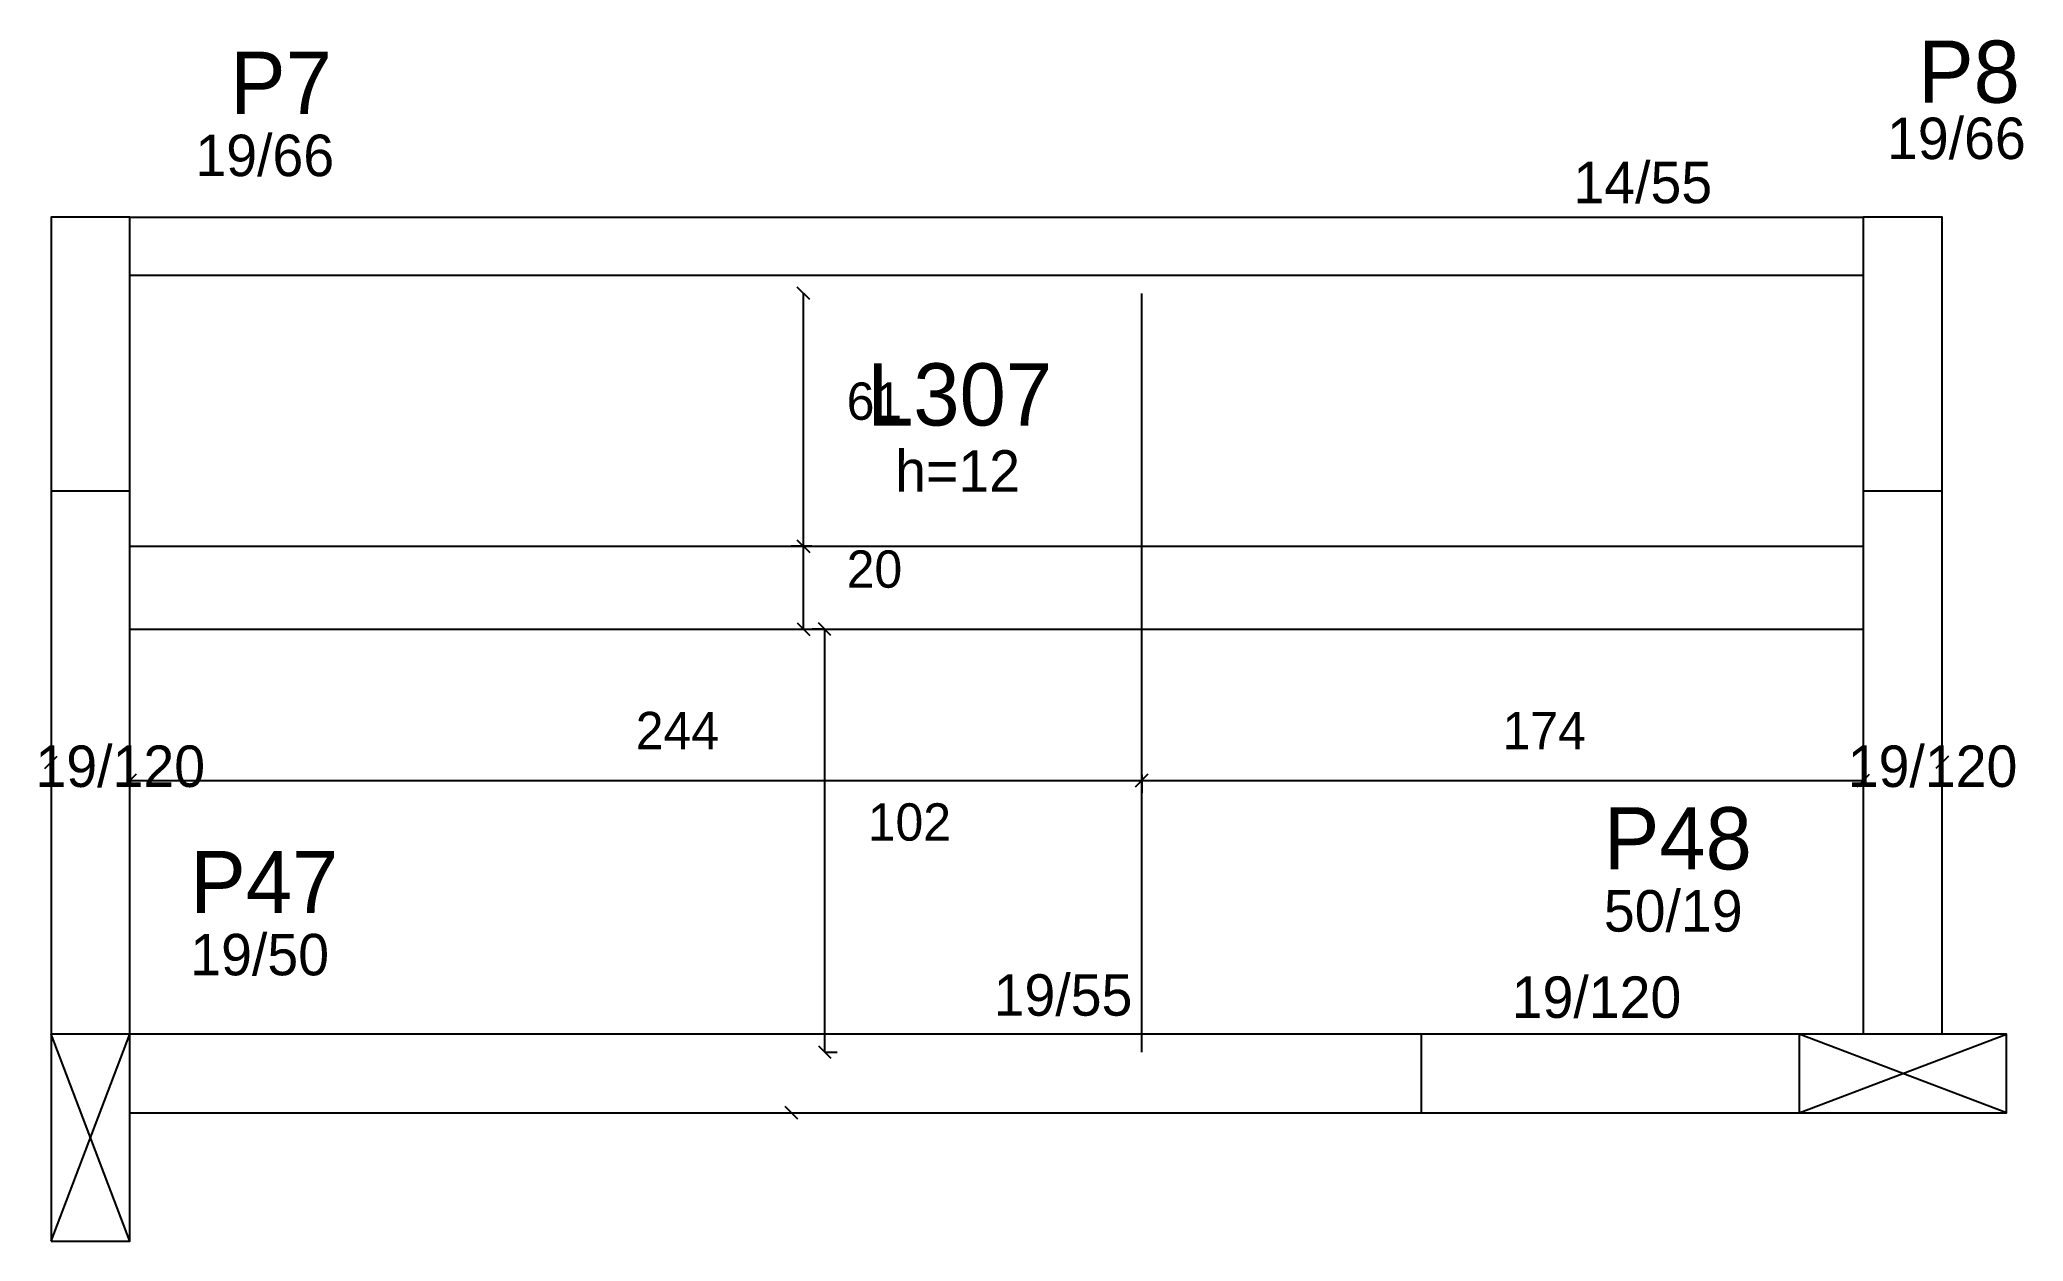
# Model space of a CAD drawing. Header units: metres. Extents: x 5330 to 5809, y 2561 to 2851.
import ezdxf

# ---------------------------------------------------------------- set-up
doc = ezdxf.new("R2010")
doc.units = ezdxf.units.M

msp = doc.modelspace()

# ---------------------------------------------------------------- linework, layer by layer
at = {"layer": '1', "color": 1}
for p, q in [((5352.07, 2560.94), (5333.07, 2610.94)), ((5333.07, 2560.94), (5352.07, 2610.94)), ((5804.57, 2591.94), (5754.57, 2610.94)), ((5754.57, 2591.94), (5804.57, 2610.94))]:
    msp.add_line(p, q, dxfattribs=at)
at = {"layer": '3', "color": 3}
for p, q in [((5352.07, 2807.94), (5770.07, 2807.94)), ((5352.07, 2793.94), (5770.07, 2793.94)), ((5663.57, 2591.94), (5663.57, 2610.94))]:
    msp.add_line(p, q, dxfattribs=at)
for points in [[(5333.07, 2741.94), (5333.07, 2610.94)], [(5352.07, 2610.94), (5352.07, 2741.94)], [(5770.07, 2741.94), (5770.07, 2610.94)], [(5789.07, 2610.94), (5789.07, 2741.94)], [(5770.07, 2610.94), (5352.07, 2610.94)], [(5352.07, 2591.94), (5770.07, 2591.94)]]:
    msp.add_lwpolyline(points, dxfattribs=at)
at = {"layer": '7', "color": 7}
for points in [[(5333.07, 2741.94), (5352.07, 2741.94), (5352.07, 2807.94), (5333.07, 2807.94), (5333.07, 2741.94)], [(5770.07, 2741.94), (5789.07, 2741.94), (5789.07, 2807.94), (5770.07, 2807.94), (5770.07, 2741.94)], [(5333.07, 2560.94), (5352.07, 2560.94), (5352.07, 2610.94), (5333.07, 2610.94), (5333.07, 2560.94)], [(5754.57, 2591.94), (5804.57, 2591.94), (5804.57, 2610.94), (5754.57, 2610.94), (5754.57, 2591.94)]]:
    msp.add_lwpolyline(points, dxfattribs=at)
at = {"layer": 'Painéis'}
for p, q in [((5516.02, 2788.08), (5513.02, 2791.08)), ((5513.02, 2730.08), (5516.02, 2727.08)), ((5516.02, 2727.08), (5513.02, 2730.08)), ((5513.02, 2710.08), (5516.02, 2707.08)), ((5521.1, 2707.08), (5518.1, 2710.08)), ((5331.57, 2674.94), (5334.57, 2677.94)), ((5790.57, 2677.94), (5787.57, 2674.94)), ((5353.57, 2673.58), (5350.57, 2670.58)), ((5597.57, 2673.58), (5594.57, 2670.58)), ((5594.57, 2670.58), (5597.57, 2673.58)), ((5768.57, 2670.58), (5771.57, 2673.58)), ((5518.1, 2608.08), (5521.1, 2605.08)), ((5513.12, 2590.44), (5510.12, 2593.44))]:
    msp.add_line(p, q, dxfattribs=at)
at = {"layer": 'Painéis', "color": 4}
for p, q in [((5514.52, 2728.58), (5514.52, 2789.58)), ((5516.53, 2728.58), (5511.52, 2728.58)), ((5514.52, 2708.58), (5514.52, 2728.58)), ((5518.98, 2708.58), (5516.6, 2708.58)), ((5519.6, 2708.58), (5519.6, 2606.58)), ((5352.07, 2672.08), (5596.07, 2672.08)), ((5596.07, 2673.44), (5596.07, 2669.08)), ((5596.07, 2672.08), (5770.07, 2672.08)), ((5519.9, 2606.58), (5522.6, 2606.58))]:
    msp.add_line(p, q, dxfattribs=at)
at = {"layer": 'Painéis', "color": 200}
for p, q in [((5596.07, 2606.58), (5596.07, 2789.58)), ((5352.07, 2728.58), (5770.07, 2728.58)), ((5352.07, 2708.58), (5770.07, 2708.58))]:
    msp.add_line(p, q, dxfattribs=at)

# ---------------------------------------------------------------- texts
at = {"layer": '3', "color": 3}
for s, p in [('19/66', (5775.78, 2821.97)), ('19/66', (5367.88, 2817.85)), ('14/55', (5700.16, 2811.31)), ('h=12', (5536.61, 2741.74)), ('19/120', (5329.32, 2670.53)), ('19/120', (5766.32, 2670.53)), ('50/19', (5707.5, 2635.64)), ('19/50', (5366.65, 2625.1)), ('19/55', (5560.36, 2615.36)), ('19/120', (5685.28, 2614.83))]:
    msp.add_text(s, height=10, dxfattribs=at).set_placement(p)
at = {"layer": '4', "color": 4}
for s, p in [('P7', (5376.25, 2832.85)), ('P8', (5783.29, 2835.54)), ('L307', (5529.84, 2757.7)), ('P48', (5707.5, 2650.64)), ('P47', (5366.65, 2640.1))]:
    msp.add_text(s, height=15, dxfattribs=at).set_placement(p)
at = {"layer": 'Painéis', "color": 240}
for s, p in [('61', (5524.93, 2759.08)), ('20', (5524.93, 2718.58)), ('244', (5474.07, 2679.64)), ('174', (5683.07, 2679.64)), ('102', (5530.01, 2657.58))]:
    msp.add_text(s, height=9, dxfattribs=at).set_placement(p)

doc.saveas('drawing.dxf')
